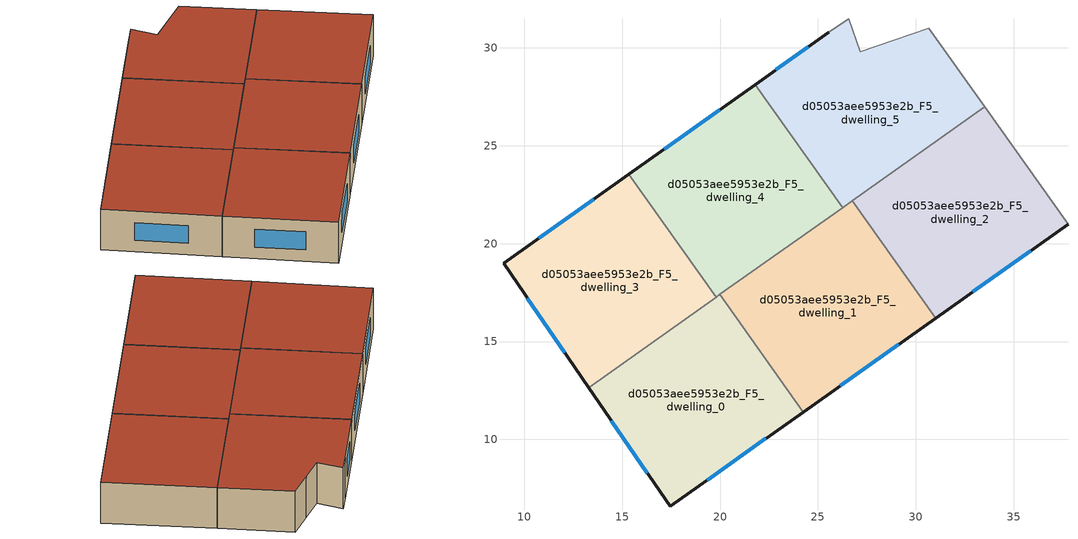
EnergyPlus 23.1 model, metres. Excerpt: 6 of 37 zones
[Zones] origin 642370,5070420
d05053aee5953e2b_F5_dwelling_0
 floor to d05053aee5953e2b_F4_dwelling_0 (EU_floor_Construction): 20,17.4 24.25,11.4 17.45,6.58 13.29,12.65 z15
 wall outside (EU_wall_Construction): 13.29,12.65 17.45,6.58 24.25,11.4 z15:18
 wall to d05053aee5953e2b_F5_dwelling_1 (EU_wall_Construction): 24.25,11.4 20,17.4 z15:18
 wall to d05053aee5953e2b_F5_dwelling_3 (EU_wall_Construction): 19.8,17.26 13.29,12.65 z15:18
 wall to d05053aee5953e2b_F5_dwelling_4 (EU_wall_Construction): 20,17.4 19.8,17.26 z15:18
 window (EU_Window_Construction): 19.35,7.93 22.34,10.05 / 14.45,10.95 16.28,8.28 z15.84:17.16
 roof outside (EU_roof_Construction): 24.25,11.4 20,17.4 13.29,12.65 17.45,6.58 z18
d05053aee5953e2b_F5_dwelling_1
 floor to d05053aee5953e2b_F4_dwelling_1 (EU_floor_Construction): 26.75,22.19 31.01,16.19 24.25,11.4 20,17.4 z15
 wall outside (EU_wall_Construction): 24.25,11.4 31.01,16.19 z15:18
 wall to d05053aee5953e2b_F5_dwelling_2 (EU_wall_Construction): 31.01,16.19 26.75,22.19 z15:18
 wall to d05053aee5953e2b_F5_dwelling_4 (EU_wall_Construction): 26.25,21.84 20,17.4 z15:18
 wall to d05053aee5953e2b_F5_dwelling_5 (EU_wall_Construction): 26.75,22.19 26.25,21.84 z15:18
 window (EU_Window_Construction): 26.14,12.74 29.11,14.85 z15.84:17.16
 roof outside (EU_roof_Construction): 31.01,16.19 26.75,22.19 20,17.4 24.25,11.4 z18
d05053aee5953e2b_F5_dwelling_2
 floor to d05053aee5953e2b_F4_dwelling_2 (EU_floor_Construction): 33.51,26.98 37.76,20.98 31.01,16.19 26.75,22.19 z15
 wall outside (EU_wall_Construction): 31.01,16.19 37.76,20.98 z15:18
 wall adiabatic (EU_wall_Construction): 37.76,20.98 33.51,26.98 z15:18
 wall to d05053aee5953e2b_F5_dwelling_5 (EU_wall_Construction): 33.51,26.98 26.75,22.19 z15:18
 window (EU_Window_Construction): 32.9,17.53 35.87,19.64 z15.84:17.16
 roof outside (EU_roof_Construction): 37.76,20.98 33.51,26.98 26.75,22.19 31.01,16.19 z18
d05053aee5953e2b_F5_dwelling_3
 floor to d05053aee5953e2b_F4_dwelling_3 (EU_floor_Construction): 15.35,23.54 19.8,17.26 13.29,12.65 8.94,18.99 z15
 wall outside (EU_wall_Construction): 15.35,23.54 8.94,18.99 13.29,12.65 z15:18
 wall to d05053aee5953e2b_F5_dwelling_4 (EU_wall_Construction): 19.8,17.26 15.35,23.54 z15:18
 window (EU_Window_Construction): 10.16,17.21 12.07,14.42 / 13.55,22.26 10.74,20.26 z15.84:17.16
 roof outside (EU_roof_Construction): 19.8,17.26 15.35,23.54 8.94,18.99 13.29,12.65 z18
d05053aee5953e2b_F5_dwelling_4
 floor to d05053aee5953e2b_F4_dwelling_4 (EU_floor_Construction): 21.8,28.12 26.25,21.84 19.8,17.26 15.35,23.54 z15
 wall outside (EU_wall_Construction): 21.8,28.12 15.35,23.54 z15:18
 wall to d05053aee5953e2b_F5_dwelling_5 (EU_wall_Construction): 26.25,21.84 21.8,28.12 z15:18
 window (EU_Window_Construction): 19.99,26.84 17.16,24.82 z15.84:17.16
 roof outside (EU_roof_Construction): 26.25,21.84 21.8,28.12 15.35,23.54 19.8,17.26 z18
d05053aee5953e2b_F5_dwelling_5
 floor to d05053aee5953e2b_F4_dwelling_5 (EU_floor_Construction): 30.66,30.99 33.51,26.98 26.25,21.84 21.8,28.12 25.56,30.79 26.56,31.49 27.16,29.79 28.86,30.39 z15
 wall outside (EU_wall_Construction): 25.56,30.79 21.8,28.12 z15:18
 wall adiabatic (EU_wall_Construction): 33.51,26.98 30.66,30.99 28.86,30.39 27.16,29.79 26.56,31.49 25.56,30.79 z15:18
 window (EU_Window_Construction): 24.5,30.04 22.85,28.87 z15.84:17.16
 roof outside (EU_roof_Construction): 33.51,26.98 30.66,30.99 28.86,30.39 27.16,29.79 26.56,31.49 25.56,30.79 21.8,28.12 26.25,21.84 z18
[Building]
EU S2 Campaign: North Axis=0; Terrain=City; Solar Distribution=FullExterior
[Site:Location]
Lyon-Bron: Latitude=45.75; Longitude=5; Time Zone=1; Elevation=198
[SizingPeriod:WeatherFileDays]
AnnualSizingPeriod: Begin Month=1; Begin Day of Month=1; End Month=12; End Day of Month=31; Day of Week for Start Day=Monday; Use Weather File Daylight Saving Period=No; Use Weather File Rain and Snow Indicators=No
[MATERIAL]
EU_InternalMass_Material: Roughness=MediumRough; Thickness=0.1; Conductivity=1; Density=1800; Specific Heat=900; Thermal Absorptance=0.9; Solar Absorptance=0.7; Visible Absorptance=0.7
[MATERIAL:NOMASS] Roughness=MediumRough; Thermal Absorptance=0.9; Solar Absorptance=0.7; Visible Absorptance=0.7
Name | Thermal Resistance
EU_wall_NoMass | 0.776494
EU_roof_NoMass | 0.486893
EU_floor_NoMass | 0.421597
[WINDOWMATERIAL:SIMPLEGLAZINGSYSTEM]
EU_Window_SimpleGlazing: UFactor=4.24961; Solar Heat Gain Coefficient=0.83; Visible Transmittance=0.83
[CONSTRUCTION]
EU_wall_Construction: EU_wall_NoMass
EU_roof_Construction: EU_roof_NoMass
EU_floor_Construction: EU_floor_NoMass
EU_Window_Construction: EU_Window_SimpleGlazing
EU_InternalMass_Construction: EU_InternalMass_Material
[ZONE] Type=1; Multiplier=1; Ceiling Height=autocalculate; Floor Area=autocalculate; Part of Total Floor Area=Yes
Name | Volume
d05053aee5953e2b_F5_dwelling_0 | 182.736
d05053aee5953e2b_F5_dwelling_1 | 182.739
d05053aee5953e2b_F5_dwelling_2 | 182.747
d05053aee5953e2b_F5_dwelling_3 | 182.75
d05053aee5953e2b_F5_dwelling_4 | 182.743
d05053aee5953e2b_F5_dwelling_5 | 182.737
[INTERNALMASS] Construction=EU_InternalMass_Construction
Name | Zone or ZoneList | Surface Area
d05053aee5953e2b_F5_dwelling_0_EU_InternalMass | d05053aee5953e2b_F5_dwelling_0 | 60.9124
d05053aee5953e2b_F5_dwelling_1_EU_InternalMass | d05053aee5953e2b_F5_dwelling_1 | 60.9127
d05053aee5953e2b_F5_dwelling_2_EU_InternalMass | d05053aee5953e2b_F5_dwelling_2 | 60.9161
d05053aee5953e2b_F5_dwelling_3_EU_InternalMass | d05053aee5953e2b_F5_dwelling_3 | 60.9167
d05053aee5953e2b_F5_dwelling_4_EU_InternalMass | d05053aee5953e2b_F5_dwelling_4 | 60.9143
d05053aee5953e2b_F5_dwelling_5_EU_InternalMass | d05053aee5953e2b_F5_dwelling_5 | 60.9128
[OTHEREQUIPMENT] Fuel Type=Electricity; Design Level Calculation Method=Watts/Area; Power per Zone Floor Area=1; Fraction Latent=0; Fraction Radiant=0; Fraction Lost=0; Carbon Dioxide Generation Rate=0; EndUse Subcategory=EU_Step8_InternalGains
Name | Zone or ZoneList or Space or SpaceList | Schedule
EU_Step8_InternalGain_d05053aee5953e2b_F5_dwelling_0_f000 | d05053aee5953e2b_F5_dwelling_0 | EU_Step8_GainSchedule_d05053aee5953e2b_F5_dwelling_0_f000
EU_Step8_InternalGain_d05053aee5953e2b_F5_dwelling_1_f000 | d05053aee5953e2b_F5_dwelling_1 | EU_Step8_GainSchedule_d05053aee5953e2b_F5_dwelling_1_f000
EU_Step8_InternalGain_d05053aee5953e2b_F5_dwelling_2_f000 | d05053aee5953e2b_F5_dwelling_2 | EU_Step8_GainSchedule_d05053aee5953e2b_F5_dwelling_2_f000
EU_Step8_InternalGain_d05053aee5953e2b_F5_dwelling_3_f000 | d05053aee5953e2b_F5_dwelling_3 | EU_Step8_GainSchedule_d05053aee5953e2b_F5_dwelling_3_f000
EU_Step8_InternalGain_d05053aee5953e2b_F5_dwelling_4_f000 | d05053aee5953e2b_F5_dwelling_4 | EU_Step8_GainSchedule_d05053aee5953e2b_F5_dwelling_4_f000
EU_Step8_InternalGain_d05053aee5953e2b_F5_dwelling_5_f000 | d05053aee5953e2b_F5_dwelling_5 | EU_Step8_GainSchedule_d05053aee5953e2b_F5_dwelling_5_f000
[ZONEVENTILATION:DESIGNFLOWRATE] Schedule=EU_AlwaysOn; Design Flow Rate Calculation Method=AirChanges/Hour; Air Changes per Hour=0.693814; Ventilation Type=Natural; Fan Pressure Rise=0; Fan Total Efficiency=1; Constant Term Coefficient=1; Temperature Term Coefficient=0; Velocity Term Coefficient=0; Velocity Squared Term Coefficient=0; Minimum Indoor Temperature=-100; Maximum Indoor Temperature=100; Delta Temperature=-100; Minimum Outdoor Temperature=-100; Maximum Outdoor Temperature=100; Maximum Wind Speed=40
Name | Zone or ZoneList or Space or SpaceList
EU_ConstantAir_d05053aee5953e2b_F5_dwelling_0 | d05053aee5953e2b_F5_dwelling_0
EU_ConstantAir_d05053aee5953e2b_F5_dwelling_1 | d05053aee5953e2b_F5_dwelling_1
EU_ConstantAir_d05053aee5953e2b_F5_dwelling_2 | d05053aee5953e2b_F5_dwelling_2
EU_ConstantAir_d05053aee5953e2b_F5_dwelling_3 | d05053aee5953e2b_F5_dwelling_3
EU_ConstantAir_d05053aee5953e2b_F5_dwelling_4 | d05053aee5953e2b_F5_dwelling_4
EU_ConstantAir_d05053aee5953e2b_F5_dwelling_5 | d05053aee5953e2b_F5_dwelling_5
[HVACTEMPLATE:THERMOSTAT] Constant Heating Setpoint=20; Constant Cooling Setpoint=50
EU_HeatOnly_d05053aee5953e2b_F5_dwelling_0; EU_HeatOnly_d05053aee5953e2b_F5_dwelling_1; EU_HeatOnly_d05053aee5953e2b_F5_dwelling_2; EU_HeatOnly_d05053aee5953e2b_F5_dwelling_3; EU_HeatOnly_d05053aee5953e2b_F5_dwelling_4; EU_HeatOnly_d05053aee5953e2b_F5_dwelling_5
[HVACTEMPLATE:ZONE:IDEALLOADSAIRSYSTEM] System Availability Schedule=EU_AlwaysOn; Maximum Heating Supply Air Temperature=50; Minimum Cooling Supply Air Temperature=13; Maximum Heating Supply Air Humidity Ratio=0.0156; Minimum Cooling Supply Air Humidity Ratio=0.0077; Heating Limit=NoLimit; Cooling Limit=NoLimit; Heating Availability Schedule=EU_AlwaysOn; Cooling Availability Schedule=EU_CoolingOff; Dehumidification Control Type=ConstantSensibleHeatRatio; Cooling Sensible Heat Ratio=0.7; Dehumidification Setpoint=60; Humidification Control Type=None; Humidification Setpoint=30; Outdoor Air Method=None; Outdoor Air Flow Rate per Person=0.00944; Outdoor Air Flow Rate per Zone Floor Area=0; Outdoor Air Flow Rate per Zone=0; Demand Controlled Ventilation Type=None; Outdoor Air Economizer Type=NoEconomizer; Heat Recovery Type=None; Sensible Heat Recovery Effectiveness=0.7; Latent Heat Recovery Effectiveness=0.65
Name | Template Thermostat
d05053aee5953e2b_F5_dwelling_0 | EU_HeatOnly_d05053aee5953e2b_F5_dwelling_0
d05053aee5953e2b_F5_dwelling_1 | EU_HeatOnly_d05053aee5953e2b_F5_dwelling_1
d05053aee5953e2b_F5_dwelling_2 | EU_HeatOnly_d05053aee5953e2b_F5_dwelling_2
d05053aee5953e2b_F5_dwelling_3 | EU_HeatOnly_d05053aee5953e2b_F5_dwelling_3
d05053aee5953e2b_F5_dwelling_4 | EU_HeatOnly_d05053aee5953e2b_F5_dwelling_4
d05053aee5953e2b_F5_dwelling_5 | EU_HeatOnly_d05053aee5953e2b_F5_dwelling_5
[SIZING:ZONE] Zone Cooling Design Supply Air Temperature Input Method=SupplyAirTemperature; Zone Cooling Design Supply Air Temperature=13; Zone Heating Design Supply Air Temperature Input Method=SupplyAirTemperature; Zone Heating Design Supply Air Temperature=50; Zone Cooling Design Supply Air Humidity Ratio=0.008; Zone Heating Design Supply Air Humidity Ratio=0.008; Cooling Design Air Flow Method=DesignDay; Cooling Design Air Flow Rate=0; Cooling Minimum Air Flow per Zone Floor Area=0.000762; Cooling Minimum Air Flow=0; Cooling Minimum Air Flow Fraction=0.2; Heating Design Air Flow Method=DesignDay; Heating Design Air Flow Rate=0; Heating Maximum Air Flow per Zone Floor Area=0.002032; Heating Maximum Air Flow=0.141576; Heating Maximum Air Flow Fraction=0.3; Account for Dedicated Outdoor Air System=No; Dedicated Outdoor Air System Control Strategy=NeutralSupplyAir; Dedicated Outdoor Air Low Setpoint Temperature for Design=autosize; Dedicated Outdoor Air High Setpoint Temperature for Design=autosize; Zone Load Sizing Method=Sensible Load Only No Latent Load; Zone Latent Cooling Design Supply Air Humidity Ratio Input Method=HumidityRatioDifference; Zone Cooling Design Supply Air Humidity Ratio Difference=0.005; Zone Latent Heating Design Supply Air Humidity Ratio Input Method=HumidityRatioDifference; Zone Humidification Design Supply Air Humidity Ratio Difference=0.005
d05053aee5953e2b_F5_dwelling_0; d05053aee5953e2b_F5_dwelling_1; d05053aee5953e2b_F5_dwelling_2; d05053aee5953e2b_F5_dwelling_3; d05053aee5953e2b_F5_dwelling_4; d05053aee5953e2b_F5_dwelling_5
[SCHEDULE:CONSTANT]
Name | Hourly Value
EU_AlwaysOn | 1
EU_CoolingOff | 0
[SCHEDULE:FILE] Column Number=1; Rows to Skip at Top=0; Number of Hours of Data=8760; Column Separator=Comma; Interpolate to Timestep=No; Minutes per Item=60; Adjust Schedule for Daylight Savings=Yes
Name | File
EU_Step8_GainSchedule_d05053aee5953e2b_F5_dwelling_0_f000 | ../../schedules/d05053aee5953e2b/d05053aee5953e2b_F5_dwelling_0_f000_gain.csv
EU_Step8_GainSchedule_d05053aee5953e2b_F5_dwelling_1_f000 | ../../schedules/d05053aee5953e2b/d05053aee5953e2b_F5_dwelling_1_f000_gain.csv
EU_Step8_GainSchedule_d05053aee5953e2b_F5_dwelling_2_f000 | ../../schedules/d05053aee5953e2b/d05053aee5953e2b_F5_dwelling_2_f000_gain.csv
EU_Step8_GainSchedule_d05053aee5953e2b_F5_dwelling_3_f000 | ../../schedules/d05053aee5953e2b/d05053aee5953e2b_F5_dwelling_3_f000_gain.csv
EU_Step8_GainSchedule_d05053aee5953e2b_F5_dwelling_4_f000 | ../../schedules/d05053aee5953e2b/d05053aee5953e2b_F5_dwelling_4_f000_gain.csv
EU_Step8_GainSchedule_d05053aee5953e2b_F5_dwelling_5_f000 | ../../schedules/d05053aee5953e2b/d05053aee5953e2b_F5_dwelling_5_f000_gain.csv
